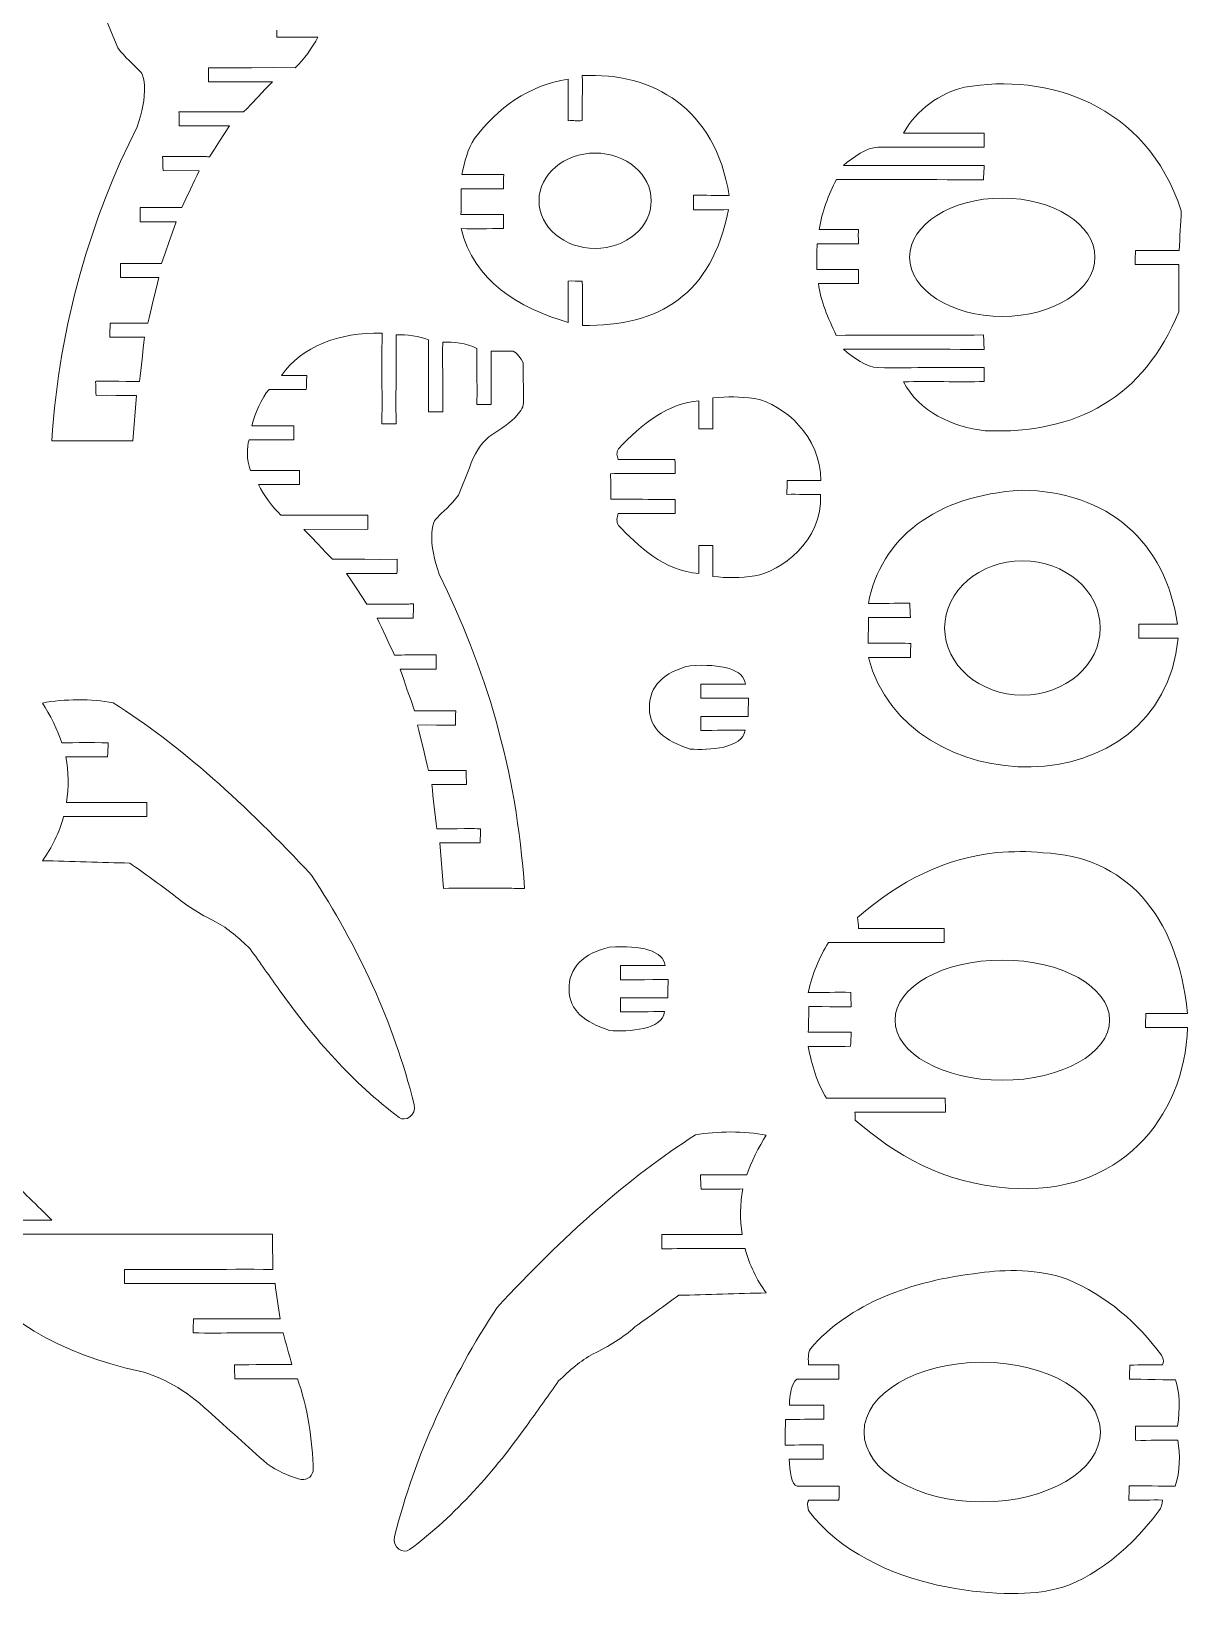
# Model space of a CAD drawing. Header units: millimetres. Extents: x -267 to 130, y -289 to 375.
# Drawn here: x -115.1 to 129.6, y -289.1 to 42.7 of the extents above; entities that cross this region are included whole.
import ezdxf

# ---------------------------------------------------------------- set-up
doc = ezdxf.new("R2010")
doc.units = ezdxf.units.MM
doc.header["$MEASUREMENT"] = 0
doc.layers.add('Camada 1', color=7, linetype='Continuous')

msp = doc.modelspace()

# ---------------------------------------------------------------- linework, layer by layer
at = {"layer": 'Camada 1', "color": 1, "lineweight": 5}
msp.add_lwpolyline([(-99.15, 45.05), (-96.78, 39.27), (-96.2, 38.51), (-95.6, 37.81), (-94.99, 37.16), (-94.38, 36.55), (-93.15, 35.36), (-91.92, 34.14), (-91.73, 33.82), (-91.57, 33.49), (-91.34, 32.79), (-91.21, 32.04), (-91.13, 31.25), (-91.13, 30.19), (-91.18, 29.13), (-91.3, 28.06), (-91.47, 26.98), (-91.7, 25.89), (-91.98, 24.79), (-92.32, 23.69), (-92.71, 22.57), (-94.48, 18.9), (-96.18, 15.17), (-97.81, 11.37), (-99.37, 7.52), (-100.84, 3.6), (-102.23, -0.38), (-103.53, -4.42), (-104.74, -8.54), (-105.86, -12.71), (-106.38, -14.83), (-106.88, -16.96), (-107.35, -19.11), (-107.8, -21.28), (-108.22, -23.46), (-108.61, -25.66), (-108.98, -27.88), (-109.32, -30.12), (-109.63, -32.38), (-109.91, -34.65), (-110.17, -36.95), (-110.39, -39.26), (-110.59, -41.59), (-110.76, -43.94), (-110.76, -43.94), (-110.66, -43.94), (-110.5, -43.94), (-110.3, -43.94), (-110.04, -43.94), (-109.74, -43.94), (-109.39, -43.94), (-109, -43.93), (-108.57, -43.93), (-108.1, -43.93), (-107.6, -43.92), (-106.51, -43.91), (-105.32, -43.91), (-104.05, -43.9), (-102.72, -43.89), (-101.35, -43.89), (-98.6, -43.89), (-97.26, -43.89), (-95.97, -43.9), (-94.75, -43.92), (-93.63, -43.94), (-92.85, -34.29), (-94.96, -34.3), (-97.11, -34.29), (-99.27, -34.28), (-101.38, -34.29), (-101.39, -34.24), (-101.39, -34.13), (-101.4, -33.98), (-101.4, -33.79), (-101.42, -33.32), (-101.43, -32.8), (-101.45, -32.27), (-101.46, -31.81), (-101.47, -31.62), (-101.47, -31.47), (-101.48, -31.37), (-101.48, -31.32), (-101.34, -31.31), (-101.16, -31.31), (-100.71, -31.31), (-100.16, -31.31), (-99.53, -31.31), (-98.84, -31.31), (-98.1, -31.31), (-96.55, -31.31), (-95.03, -31.32), (-94.34, -31.32), (-93.7, -31.32), (-93.15, -31.32), (-92.7, -31.32), (-92.52, -31.32), (-92.37, -31.32), (-92.26, -31.32), (-92.18, -31.32), (-92.05, -30.19), (-91.92, -29.03), (-91.66, -26.65), (-91.39, -24.27), (-91.26, -23.11), (-91.13, -21.99), (-98.49, -21.99), (-98.48, -21.55), (-98.46, -21.17), (-98.44, -20.5), (-98.42, -19.83), (-98.4, -19.45), (-98.39, -19.01), (-98.35, -19.01), (-98.27, -19.01), (-98.17, -19.01), (-98.03, -19.01), (-97.67, -19.01), (-97.22, -19.01), (-96.68, -19.01), (-96.09, -19.01), (-94.78, -19), (-93.43, -19), (-92.78, -19), (-92.16, -19), (-91.61, -19), (-91.13, -19), (-90.74, -19.01), (-90.45, -19.01), (-90.17, -17.85), (-89.88, -16.65), (-89.28, -14.19), (-88.68, -11.73), (-88.39, -10.53), (-88.11, -9.37), (-90.11, -9.36), (-92.15, -9.37), (-94.19, -9.38), (-96.19, -9.37), (-96.19, -9.2), (-96.19, -8.93), (-96.19, -8.58), (-96.18, -8.18), (-96.18, -7.28), (-96.22, -6.39), (-87.5, -6.39), (-86.74, -4.2), (-85.97, -1.96), (-85.19, 0.28), (-84.43, 2.46), (-92.05, 2.46), (-92.05, 2.91), (-92.05, 3.29), (-92.05, 3.95), (-92.05, 4.61), (-92.05, 4.99), (-92.05, 5.44), (-92.01, 5.44), (-91.93, 5.44), (-91.8, 5.44), (-91.64, 5.44), (-91.44, 5.44), (-91.21, 5.44), (-90.65, 5.44), (-90, 5.44), (-89.28, 5.44), (-87.71, 5.44), (-86.14, 5.44), (-85.41, 5.44), (-84.75, 5.44), (-84.18, 5.44), (-83.93, 5.44), (-83.72, 5.44), (-83.55, 5.44), (-83.41, 5.44), (-83.31, 5.44), (-83.26, 5.44), (-82.81, 6.36), (-82.35, 7.33), (-81.41, 9.34), (-80.47, 11.34), (-80.01, 12.31), (-79.56, 13.24), (-87.19, 13.27), (-87.22, 14.04), (-87.25, 14.76), (-87.28, 15.47), (-87.31, 16.24), (-87.24, 16.24), (-87.13, 16.24), (-86.98, 16.24), (-86.78, 16.24), (-86.55, 16.24), (-86.29, 16.24), (-85.67, 16.24), (-84.95, 16.24), (-84.16, 16.24), (-82.44, 16.23), (-80.72, 16.23), (-79.91, 16.23), (-79.17, 16.23), (-78.52, 16.23), (-78.24, 16.23), (-77.99, 16.23), (-77.78, 16.22), (-77.61, 16.22), (-77.47, 16.22), (-77.38, 16.22), (-76.32, 17.83), (-75.25, 19.47), (-74.18, 21.11), (-73.12, 22.72), (-83.77, 22.72), (-83.79, 23.15), (-83.8, 23.53), (-83.81, 24.21), (-83.82, 24.89), (-83.83, 25.27), (-83.84, 25.7), (-80.4, 25.69), (-77, 25.7), (-73.61, 25.71), (-70.16, 25.69), (-69.42, 26.45), (-68.65, 27.24), (-67.11, 28.87), (-65.56, 30.49), (-64.8, 31.28), (-64.05, 32.04), (-77.59, 32.05), (-77.59, 32.5), (-77.59, 32.89), (-77.59, 33.54), (-77.59, 34.2), (-77.59, 34.58), (-77.59, 35.03), (-72.97, 35.02), (-68.41, 35.04), (-63.84, 35.06), (-59.23, 35.05), (-58.54, 35.72), (-57.87, 36.45), (-57.21, 37.25), (-56.57, 38.09), (-55.97, 38.95), (-55.41, 39.83), (-54.9, 40.69), (-54.45, 41.52), (-63.13, 41.52), (-63.13, 41.96), (-63.13, 42.34), (-63.13, 43)], dxfattribs=at)
msp.add_lwpolyline([(-10.72, -138.62), (-10.82, -138.62), (-10.97, -138.62), (-11.18, -138.62), (-11.43, -138.62), (-11.74, -138.62), (-12.09, -138.61), (-12.48, -138.61), (-12.91, -138.61), (-13.37, -138.6), (-13.87, -138.6), (-14.96, -138.59), (-16.15, -138.58), (-17.43, -138.57), (-18.75, -138.57), (-20.12, -138.56), (-22.87, -138.56), (-24.21, -138.57), (-25.51, -138.58), (-26.72, -138.6), (-27.85, -138.62), (-28.63, -128.97), (-26.52, -128.98), (-24.36, -128.97), (-22.2, -128.96), (-20.09, -128.97), (-20.09, -128.91), (-20.08, -128.81), (-20.08, -128.65), (-20.07, -128.46), (-20.06, -128), (-20.04, -127.47), (-20.03, -126.95), (-20.01, -126.49), (-20.01, -126.3), (-20, -126.15), (-20, -126.04), (-19.99, -125.99), (-20.14, -125.99), (-20.32, -125.99), (-20.76, -125.99), (-21.31, -125.98), (-21.94, -125.98), (-22.64, -125.98), (-23.38, -125.98), (-24.93, -125.99), (-26.44, -125.99), (-27.14, -125.99), (-27.77, -125.99), (-28.32, -126), (-28.77, -126), (-28.95, -125.99), (-29.1, -125.99), (-29.21, -125.99), (-29.29, -125.99), (-29.42, -124.87), (-29.56, -123.71), (-29.82, -121.33), (-30.08, -118.95), (-30.21, -117.79), (-30.34, -116.66), (-22.98, -116.66), (-23, -116.22), (-23.01, -115.84), (-23.03, -115.17), (-23.06, -114.51), (-23.07, -114.13), (-23.09, -113.68), (-23.13, -113.69), (-23.2, -113.69), (-23.31, -113.69), (-23.45, -113.69), (-23.8, -113.69), (-24.26, -113.68), (-24.79, -113.68), (-25.39, -113.68), (-26.69, -113.68), (-28.05, -113.68), (-28.7, -113.67), (-29.31, -113.68), (-29.86, -113.68), (-30.35, -113.68), (-30.74, -113.68), (-31.02, -113.69), (-31.31, -112.53), (-31.6, -111.33), (-32.19, -108.87), (-32.79, -106.4), (-33.08, -105.2), (-33.37, -104.05), (-31.36, -104.03), (-29.33, -104.05), (-27.29, -104.06), (-25.28, -104.05), (-25.28, -103.87), (-25.28, -103.6), (-25.29, -103.26), (-25.29, -102.85), (-25.29, -101.95), (-25.25, -101.07), (-33.97, -101.06), (-34.73, -98.88), (-35.51, -96.64), (-36.28, -94.4), (-37.05, -92.21), (-29.42, -92.22), (-29.42, -91.77), (-29.42, -91.38), (-29.42, -90.72), (-29.42, -90.07), (-29.42, -89.68), (-29.42, -89.23), (-29.46, -89.23), (-29.55, -89.23), (-29.67, -89.23), (-29.83, -89.23), (-30.03, -89.23), (-30.27, -89.23), (-30.82, -89.23), (-31.47, -89.23), (-32.19, -89.23), (-33.76, -89.23), (-35.34, -89.23), (-36.07, -89.23), (-36.73, -89.24), (-37.3, -89.24), (-37.54, -89.24), (-37.75, -89.24), (-37.93, -89.24), (-38.06, -89.24), (-38.16, -89.24), (-38.21, -89.24), (-38.66, -88.31), (-39.12, -87.34), (-40.06, -85.34), (-41, -83.33), (-41.46, -82.36), (-41.91, -81.44), (-34.29, -81.41), (-34.26, -80.63), (-34.23, -79.92), (-34.2, -79.21), (-34.17, -78.43), (-34.23, -78.43), (-34.34, -78.43), (-34.5, -78.43), (-34.69, -78.43), (-34.92, -78.43), (-35.19, -78.44), (-35.81, -78.44), (-36.52, -78.44), (-37.32, -78.44), (-39.03, -78.44), (-40.76, -78.44), (-41.57, -78.45), (-42.3, -78.45), (-42.95, -78.45), (-43.23, -78.45), (-43.48, -78.45), (-43.69, -78.45), (-43.87, -78.45), (-44, -78.45), (-44.09, -78.45), (-45.15, -76.85), (-46.22, -75.2), (-47.3, -73.56), (-48.36, -71.96), (-37.7, -71.95), (-37.69, -71.52), (-37.68, -71.14), (-37.67, -70.46), (-37.66, -69.79), (-37.65, -69.41), (-37.63, -68.98), (-41.08, -68.99), (-44.47, -68.98), (-47.87, -68.97), (-51.31, -68.98), (-52.06, -68.22), (-52.82, -67.44), (-54.37, -65.81), (-55.91, -64.18), (-56.68, -63.4), (-57.42, -62.64), (-43.88, -62.62), (-43.88, -62.17), (-43.88, -61.79), (-43.88, -61.13), (-43.88, -60.48), (-43.88, -60.1), (-43.88, -59.64), (-48.5, -59.65), (-53.07, -59.63), (-57.63, -59.61), (-62.25, -59.62), (-62.93, -58.96), (-63.6, -58.22), (-64.27, -57.42), (-64.9, -56.58), (-65.51, -55.72), (-66.07, -54.85), (-66.58, -53.99), (-67.02, -53.16), (-58.34, -53.16), (-58.34, -52.72), (-58.34, -52.34), (-58.34, -51.67), (-58.34, -51), (-58.34, -50.62), (-58.34, -50.18), (-58.41, -50.18), (-58.52, -50.18), (-58.67, -50.18), (-58.86, -50.18), (-59.09, -50.18), (-59.35, -50.18), (-59.96, -50.18), (-60.67, -50.18), (-61.46, -50.18), (-62.31, -50.18), (-63.19, -50.18), (-64.96, -50.17), (-65.8, -50.17), (-66.59, -50.17), (-67.3, -50.17), (-67.9, -50.18), (-68.16, -50.18), (-68.39, -50.18), (-68.58, -50.18), (-68.73, -50.18), (-69, -49.28), (-69.19, -48.39), (-69.31, -47.51), (-69.36, -46.65), (-69.35, -45.83), (-69.28, -45.06), (-69.16, -44.35), (-68.99, -43.71), (-68.37, -43.7), (-67.7, -43.7), (-66.99, -43.69), (-66.24, -43.69), (-64.7, -43.69), (-63.2, -43.7), (-62.49, -43.7), (-61.83, -43.7), (-61.23, -43.71), (-60.69, -43.71), (-60.25, -43.71), (-59.9, -43.71), (-59.66, -43.72), (-59.59, -43.72), (-59.55, -43.72), (-59.54, -43.64), (-59.54, -43.52), (-59.54, -43.36), (-59.54, -43.17), (-59.55, -42.73), (-59.55, -42.24), (-59.55, -41.75), (-59.55, -41.3), (-59.55, -41.11), (-59.55, -40.95), (-59.55, -40.82), (-59.55, -40.74), (-68.39, -40.74), (-68.1, -39.68), (-67.75, -38.61), (-67.35, -37.56), (-66.9, -36.54), (-66.42, -35.56), (-65.91, -34.63), (-65.36, -33.78), (-64.78, -33.02), (-56.9, -33.03), (-56.88, -32.6), (-56.87, -32.22), (-56.84, -31.54), (-56.82, -30.86), (-56.81, -30.48), (-56.79, -30.05), (-57.42, -30.05), (-58.08, -30.05), (-59.46, -30.05), (-60.85, -30.05), (-61.51, -30.05), (-62.14, -30.05), (-61.29, -28.95), (-60.37, -27.92), (-59.37, -26.95), (-58.3, -26.07), (-57.16, -25.25), (-55.95, -24.5), (-54.68, -23.83), (-53.35, -23.23), (-51.96, -22.71), (-50.52, -22.25), (-49.02, -21.88), (-47.48, -21.57), (-45.88, -21.34), (-44.25, -21.19), (-42.57, -21.11), (-40.86, -21.1), (-40.9, -25.9), (-40.87, -30.7), (-40.84, -35.49), (-40.88, -40.29), (-40.43, -40.29), (-40.05, -40.29), (-39.39, -40.29), (-38.72, -40.29), (-38.34, -40.29), (-37.9, -40.29), (-37.91, -35.6), (-37.89, -30.87), (-37.88, -26.15), (-37.89, -21.46), (-37.01, -21.45), (-36.12, -21.48), (-35.23, -21.56), (-34.34, -21.67), (-33.46, -21.83), (-32.61, -22.03), (-31.78, -22.27), (-31, -22.55), (-31, -37.79), (-28.02, -37.79), (-28, -35.99), (-28, -34.15), (-28.02, -30.43), (-28.05, -26.71), (-28.05, -24.87), (-28.02, -23.06), (-27.14, -23.04), (-26.23, -23.05), (-25.32, -23.11), (-24.39, -23.23), (-23.47, -23.4), (-22.56, -23.65), (-21.65, -23.98), (-20.77, -24.39), (-20.79, -27.34), (-20.77, -30.3), (-20.74, -33.26), (-20.77, -36.22), (-20.34, -36.22), (-19.96, -36.22), (-19.28, -36.22), (-18.6, -36.22), (-18.22, -36.22), (-17.79, -36.22), (-17.79, -24.96), (-17.25, -24.94), (-16.67, -24.94), (-15.46, -24.93), (-14.25, -24.93), (-13.67, -24.92), (-13.12, -24.91), (-12.79, -25.14), (-12.48, -25.39), (-12.19, -25.67), (-11.92, -25.97), (-11.43, -26.65), (-11.02, -27.41), (-10.89, -35.95), (-10.96, -36.32), (-11.08, -36.7), (-11.25, -37.08), (-11.48, -37.47), (-11.74, -37.85), (-12.03, -38.23), (-12.7, -38.96), (-13.43, -39.65), (-14.17, -40.27), (-14.87, -40.8), (-15.19, -41.02), (-15.49, -41.21), (-18.25, -43.05), (-18.89, -43.67), (-19.5, -44.33), (-20.07, -45.04), (-20.61, -45.82), (-21.11, -46.66), (-21.57, -47.57), (-21.97, -48.55), (-22.33, -49.62), (-24.69, -55.41), (-25.28, -56.17), (-25.88, -56.86), (-26.48, -57.51), (-27.1, -58.13), (-28.33, -59.31), (-29.56, -60.53), (-29.75, -60.85), (-29.9, -61.19), (-30.13, -61.89), (-30.27, -62.64), (-30.34, -63.43), (-30.35, -64.48), (-30.29, -65.54), (-30.17, -66.62), (-30, -67.7), (-29.77, -68.79), (-29.49, -69.88), (-29.15, -70.99), (-28.77, -72.1), (-26.99, -75.78), (-25.29, -79.51), (-23.66, -83.3), (-22.11, -87.16), (-20.63, -91.07), (-19.24, -95.05), (-17.94, -99.1), (-16.73, -103.21), (-15.62, -107.39), (-15.09, -109.5), (-14.6, -111.64), (-14.12, -113.78), (-13.68, -115.95), (-13.26, -118.14), (-12.86, -120.34), (-12.5, -122.56), (-12.16, -124.8), (-11.84, -127.05), (-11.56, -129.33), (-11.31, -131.62), (-11.08, -133.94), (-10.88, -136.27), (-10.72, -138.62)], close=True, dxfattribs=at)
for centre, major_axis, ratio in [((4.24, 6.89), (11.88, 0), 0.849559), ((90.41, -5.06), (19.61, 0), 0.638057), ((94.67, -83.51), (16.46, 0), 0.862271), ((90.41, -166.5), (22.7, 0), 0.560309), ((86.16, -253.67), (25.01, 0), 0.590553)]:
    msp.add_ellipse(centre, major_axis=major_axis, ratio=ratio, dxfattribs=at)
for points, knots in [([(-21.32, 20.04), (-22.69, 17.93), (-23.4, 15.19), (-23.96, 12.44), (-23.96, 12.44), (-21.01, 12.42), (-18.06, 12.5), (-15.11, 12.48), (-15.11, 12.48), (-15.14, 11.42), (-15.15, 10.46), (-15.17, 9.41), (-15.17, 9.41), (-18.14, 9.41), (-21.12, 9.41), (-24.09, 9.41), (-24.09, 9.41), (-24.11, 7.78), (-24.13, 5.64), (-24.15, 4.01), (-24.15, 4.01), (-21.16, 3.99), (-18.17, 4.02), (-15.18, 4), (-15.18, 4), (-15.18, 2.76), (-15.18, 2.24), (-15.18, 1), (-15.18, 1), (-15.71, 1.02), (-21.14, 0.93), (-24.13, 1.01), (-24.13, 1.01), (-21.42, -10.03), (-11.96, -15.84), (-1.44, -18.87), (-1.44, -18.87), (-1.48, -15.96), (-1.41, -13), (-1.44, -10.09), (-1.44, -10.09), (-0.35, -10.06), (0.44, -10.12), (1.53, -10.09), (1.53, -10.09), (1.54, -13.31), (1.54, -16.27), (1.55, -19.5), (1.55, -19.5), (17.99, -19.71), (28.8, -13.02), (32.49, 5.01), (32.49, 5.01), (29.78, 4.97), (27.75, 5.02), (25.04, 4.98), (25.04, 4.98), (25.04, 6.07), (25.04, 6.97), (25.04, 8.06), (25.04, 8.06), (27.77, 8.06), (29.87, 8.02), (32.6, 8.02), (32.6, 8.02), (29.65, 26.56), (16.54, 34.08), (1.52, 33.38), (1.52, 33.38), (1.58, 30.2), (1.47, 27.03), (1.53, 23.85), (1.53, 23.85), (0.39, 23.78), (-0.3, 23.9), (-1.45, 23.83), (-1.45, 23.83), (-1.41, 26.8), (-1.48, 29.64), (-1.45, 32.61), (-1.45, 32.61), (-9.75, 31.45), (-16.4, 26.45), (-21.32, 20.04)], [0, 0, 0, 0, 0.047619, 0.047619, 0.047619, 0.047619, 0.095238, 0.095238, 0.095238, 0.095238, 0.142857, 0.142857, 0.142857, 0.142857, 0.190476, 0.190476, 0.190476, 0.190476, 0.238095, 0.238095, 0.238095, 0.238095, 0.285714, 0.285714, 0.285714, 0.285714, 0.333333, 0.333333, 0.333333, 0.333333, 0.380952, 0.380952, 0.380952, 0.380952, 0.428571, 0.428571, 0.428571, 0.428571, 0.47619, 0.47619, 0.47619, 0.47619, 0.52381, 0.52381, 0.52381, 0.52381, 0.571429, 0.571429, 0.571429, 0.571429, 0.619048, 0.619048, 0.619048, 0.619048, 0.666667, 0.666667, 0.666667, 0.666667, 0.714286, 0.714286, 0.714286, 0.714286, 0.761905, 0.761905, 0.761905, 0.761905, 0.809524, 0.809524, 0.809524, 0.809524, 0.857143, 0.857143, 0.857143, 0.857143, 0.904762, 0.904762, 0.904762, 0.904762, 0.952381, 0.952381, 0.952381, 0.952381, 1, 1, 1, 1]), ([(86.78, -41.78), (79.96, -40.96), (72.66, -37.77), (69.53, -31.4), (69.53, -31.4), (74.91, -31.34), (81.22, -31.43), (86.59, -31.38), (86.59, -31.38), (86.59, -30.27), (86.57, -29.51), (86.57, -28.4), (86.57, -28.4), (79.09, -28.34), (71.58, -28.48), (64.1, -28.42), (64.1, -28.42), (61.72, -28.41), (58.79, -26.26), (56.78, -24.54), (56.78, -24.54), (57.83, -24.53), (85.44, -24.55), (86.57, -24.55), (86.57, -24.55), (86.51, -23.26), (86.49, -22.8), (86.43, -21.51), (86.43, -21.51), (76.07, -21.59), (65.64, -21.51), (55.28, -21.59), (55.28, -21.59), (53.55, -18.01), (51.95, -14.2), (51.48, -10.63), (51.48, -10.63), (54.26, -10.63), (57.18, -10.6), (59.96, -10.6), (59.96, -10.6), (59.96, -9.49), (59.96, -8.78), (59.96, -7.67), (59.96, -7.67), (57.05, -7.67), (54.05, -7.62), (51.14, -7.62), (51.14, -7.62), (51.12, -6.11), (51.21, -3.71), (51.2, -2.19), (51.2, -2.19), (51.34, -2.19), (57.05, -2.27), (59.97, -2.2), (59.97, -2.2), (59.98, -1.9), (59.9, -0.48), (59.96, 0.81), (59.96, 0.81), (57.13, 0.8), (54.45, 0.81), (51.63, 0.8), (51.63, 0.8), (52.29, 4.6), (53.64, 8.18), (55.3, 11.4), (55.3, 11.4), (65.63, 11.4), (85.13, 11.33), (86.43, 11.33), (86.43, 11.33), (86.43, 12.44), (86.57, 13.25), (86.57, 14.36), (86.57, 14.36), (76.89, 14.32), (66.45, 14.39), (56.78, 14.35), (56.78, 14.35), (58.85, 16.18), (61.77, 18.15), (64.1, 18.23), (64.1, 18.23), (71.64, 18.23), (79.04, 18.22), (86.57, 18.22), (86.57, 18.22), (86.51, 19.39), (86.65, 20.02), (86.59, 21.19), (86.59, 21.19), (81.16, 21.19), (74.96, 21.21), (69.53, 21.21), (69.53, 21.21), (72.23, 26.25), (77.24, 29.68), (82.42, 30.91), (82.42, 30.91), (99.75, 34.01), (120.84, 27.51), (128.29, 4.78), (128.29, 4.78), (128.14, 1.93), (127.99, -0.79), (127.83, -3.64), (127.83, -3.64), (127.2, -3.63), (121.66, -3.66), (118.57, -3.6), (118.57, -3.6), (118.58, -3.79), (118.52, -6.35), (118.52, -6.61), (118.52, -6.61), (121.54, -6.64), (124.72, -6.58), (127.75, -6.62), (127.75, -6.62), (127.77, -9.8), (127.77, -13.4), (127.79, -16.59), (127.79, -16.59), (120.31, -34.7), (106.27, -42.51), (86.78, -41.78)], [0, 0, 0, 0, 0.03125, 0.03125, 0.03125, 0.03125, 0.0625, 0.0625, 0.0625, 0.0625, 0.09375, 0.09375, 0.09375, 0.09375, 0.125, 0.125, 0.125, 0.125, 0.15625, 0.15625, 0.15625, 0.15625, 0.1875, 0.1875, 0.1875, 0.1875, 0.21875, 0.21875, 0.21875, 0.21875, 0.25, 0.25, 0.25, 0.25, 0.28125, 0.28125, 0.28125, 0.28125, 0.3125, 0.3125, 0.3125, 0.3125, 0.34375, 0.34375, 0.34375, 0.34375, 0.375, 0.375, 0.375, 0.375, 0.40625, 0.40625, 0.40625, 0.40625, 0.4375, 0.4375, 0.4375, 0.4375, 0.46875, 0.46875, 0.46875, 0.46875, 0.5, 0.5, 0.5, 0.5, 0.53125, 0.53125, 0.53125, 0.53125, 0.5625, 0.5625, 0.5625, 0.5625, 0.59375, 0.59375, 0.59375, 0.59375, 0.625, 0.625, 0.625, 0.625, 0.65625, 0.65625, 0.65625, 0.65625, 0.6875, 0.6875, 0.6875, 0.6875, 0.71875, 0.71875, 0.71875, 0.71875, 0.75, 0.75, 0.75, 0.75, 0.78125, 0.78125, 0.78125, 0.78125, 0.8125, 0.8125, 0.8125, 0.8125, 0.84375, 0.84375, 0.84375, 0.84375, 0.875, 0.875, 0.875, 0.875, 0.90625, 0.90625, 0.90625, 0.90625, 0.9375, 0.9375, 0.9375, 0.9375, 0.96875, 0.96875, 0.96875, 0.96875, 1, 1, 1, 1]), ([(38.01, -72.48), (35.06, -72.99), (32.08, -72.92), (29.18, -72.62), (29.18, -72.62), (29.18, -72.15), (29.18, -66.31), (29.18, -66.06), (29.18, -66.06), (28.13, -66.06), (27.25, -66.06), (26.2, -66.06), (26.2, -66.06), (26.2, -67.93), (26.2, -70.12), (26.2, -71.99), (26.2, -71.99), (18.93, -71.53), (13.12, -65.96), (9.17, -61.82), (9.17, -61.82), (8.72, -61.06), (8.81, -60.03), (9.14, -59.32), (9.14, -59.32), (13.15, -59.33), (17.16, -59.27), (21.17, -59.29), (21.17, -59.29), (21.17, -57.95), (21.17, -57.63), (21.17, -56.29), (21.17, -56.29), (20.56, -56.31), (7.9, -56.27), (7.59, -56.28), (7.59, -56.28), (7.56, -54.52), (7.54, -52.62), (7.51, -50.86), (7.51, -50.86), (12.07, -50.84), (16.64, -50.87), (21.19, -50.85), (21.19, -50.85), (21.18, -49.8), (21.15, -48.92), (21.14, -47.86), (21.14, -47.86), (17.05, -47.92), (13.23, -47.81), (9.14, -47.86), (9.14, -47.86), (8.84, -47.17), (8.69, -46.32), (9.17, -45.61), (9.17, -45.61), (13.93, -40.41), (19.96, -35.81), (26.2, -35.44), (26.2, -35.44), (26.2, -37.3), (26.2, -39.52), (26.2, -41.37), (26.2, -41.37), (27.3, -41.4), (28.07, -41.34), (29.17, -41.37), (29.17, -41.37), (29.2, -39.24), (29.15, -36.96), (29.18, -34.83), (29.18, -34.83), (32.57, -34.5), (34.61, -34.54), (38.01, -34.95), (38.01, -34.95), (44.35, -36.23), (51.99, -43.05), (52.02, -52.29), (52.02, -52.29), (49.68, -52.29), (47.22, -52.33), (44.88, -52.33), (44.88, -52.33), (44.85, -53.65), (44.85, -53.93), (44.82, -55.25), (44.82, -55.25), (47.19, -55.17), (49.56, -55.33), (51.93, -55.25), (51.93, -55.25), (52.4, -65.35), (43.41, -71.54), (38.01, -72.48)], [0, 0, 0, 0, 0.041667, 0.041667, 0.041667, 0.041667, 0.083333, 0.083333, 0.083333, 0.083333, 0.125, 0.125, 0.125, 0.125, 0.166667, 0.166667, 0.166667, 0.166667, 0.208333, 0.208333, 0.208333, 0.208333, 0.25, 0.25, 0.25, 0.25, 0.291667, 0.291667, 0.291667, 0.291667, 0.333333, 0.333333, 0.333333, 0.333333, 0.375, 0.375, 0.375, 0.375, 0.416667, 0.416667, 0.416667, 0.416667, 0.458333, 0.458333, 0.458333, 0.458333, 0.5, 0.5, 0.5, 0.5, 0.541667, 0.541667, 0.541667, 0.541667, 0.583333, 0.583333, 0.583333, 0.583333, 0.625, 0.625, 0.625, 0.625, 0.666667, 0.666667, 0.666667, 0.666667, 0.708333, 0.708333, 0.708333, 0.708333, 0.75, 0.75, 0.75, 0.75, 0.791667, 0.791667, 0.791667, 0.791667, 0.833333, 0.833333, 0.833333, 0.833333, 0.875, 0.875, 0.875, 0.875, 0.916667, 0.916667, 0.916667, 0.916667, 0.958333, 0.958333, 0.958333, 0.958333, 1, 1, 1, 1]), ([(94.4, -54.37), (76.28, -55.44), (64.67, -64.53), (62.06, -78.31), (62.06, -78.31), (64.92, -78.31), (67.97, -78.29), (70.84, -78.29), (70.84, -78.29), (70.88, -79.34), (70.93, -80.22), (70.98, -81.28), (70.98, -81.28), (68.02, -81.28), (65.03, -81.28), (62.07, -81.28), (62.07, -81.28), (62.07, -83.1), (62.05, -84.92), (62.05, -86.74), (62.05, -86.74), (64.96, -86.69), (70.59, -86.77), (71.03, -86.77), (71.03, -86.77), (71.04, -86.84), (70.94, -89.27), (70.95, -89.76), (70.95, -89.76), (67.99, -89.76), (65.03, -89.76), (62.07, -89.76), (62.07, -89.76), (70.07, -120.61), (124.14, -121.97), (127.62, -85.68), (127.62, -85.68), (125.06, -85.71), (121.88, -85.66), (119.33, -85.69), (119.33, -85.69), (119.33, -84.48), (119.34, -83.91), (119.34, -82.7), (119.34, -82.7), (121.98, -82.65), (124.83, -82.75), (127.47, -82.7), (127.47, -82.7), (125.05, -65.39), (112.81, -54.49), (94.4, -54.37)], [0, 0, 0, 0, 0.076923, 0.076923, 0.076923, 0.076923, 0.153846, 0.153846, 0.153846, 0.153846, 0.230769, 0.230769, 0.230769, 0.230769, 0.307692, 0.307692, 0.307692, 0.307692, 0.384615, 0.384615, 0.384615, 0.384615, 0.461538, 0.461538, 0.461538, 0.461538, 0.538462, 0.538462, 0.538462, 0.538462, 0.615385, 0.615385, 0.615385, 0.615385, 0.692308, 0.692308, 0.692308, 0.692308, 0.769231, 0.769231, 0.769231, 0.769231, 0.846154, 0.846154, 0.846154, 0.846154, 0.923077, 0.923077, 0.923077, 0.923077, 1, 1, 1, 1]), ([(15.73, -100.5), (15.58, -95.87), (18.81, -92.78), (24.32, -91.51), (24.32, -91.51), (31.01, -91), (35.78, -92.34), (36.05, -95.4), (36.05, -95.4), (32.93, -95.4), (29.73, -95.37), (26.6, -95.37), (26.6, -95.37), (26.6, -96.68), (26.6, -97.09), (26.6, -98.4), (26.6, -98.4), (26.93, -98.4), (36.41, -98.37), (36.7, -98.37), (36.7, -98.37), (36.66, -99.64), (36.66, -100.94), (36.62, -102.21), (36.62, -102.21), (33.39, -102.21), (29.83, -102.23), (26.6, -102.23), (26.6, -102.23), (26.6, -102.23), (26.62, -104.91), (26.61, -105.18), (26.61, -105.18), (29.66, -105.18), (32.91, -105.15), (35.96, -105.15), (35.96, -105.15), (35.52, -109.02), (28.29, -109.43), (24.32, -109.13), (24.32, -109.13), (19.02, -107.39), (15.75, -104.89), (15.73, -100.5)], [0, 0, 0, 0, 0.090909, 0.090909, 0.090909, 0.090909, 0.181818, 0.181818, 0.181818, 0.181818, 0.272727, 0.272727, 0.272727, 0.272727, 0.363636, 0.363636, 0.363636, 0.363636, 0.454545, 0.454545, 0.454545, 0.454545, 0.545455, 0.545455, 0.545455, 0.545455, 0.636364, 0.636364, 0.636364, 0.636364, 0.727273, 0.727273, 0.727273, 0.727273, 0.818182, 0.818182, 0.818182, 0.818182, 0.909091, 0.909091, 0.909091, 0.909091, 1, 1, 1, 1]), ([(-97.77, -99.34), (-83.63, -108.28), (-69.65, -120.9), (-55.77, -135.82), (-55.77, -135.82), (-45.99, -150.83), (-38.42, -166.85), (-34.08, -184.33), (-34.08, -184.33), (-33.42, -186.68), (-36.03, -188.1), (-37.24, -187.09), (-37.24, -187.09), (-47, -179.77), (-55.18, -170.55), (-62.48, -160.27), (-62.48, -160.27), (-64.58, -157.31), (-66.68, -154.36), (-68.79, -151.4), (-68.79, -151.4), (-71.09, -149.19), (-73.43, -147.08), (-76.08, -145.68), (-76.08, -145.68), (-79.49, -144.05), (-82.44, -142.19), (-84.96, -139.96), (-84.96, -139.96), (-88.04, -137.73), (-91.13, -135.49), (-94.22, -133.26), (-94.22, -133.26), (-100.14, -133.13), (-106.8, -132.89), (-112.71, -132.76), (-112.71, -132.76), (-110.75, -129.99), (-109.14, -126.83), (-108.27, -123.39), (-108.27, -123.39), (-102.61, -123.39), (-96.33, -123.4), (-90.67, -123.4), (-90.67, -123.4), (-90.67, -122.22), (-90.67, -121.6), (-90.67, -120.42), (-90.67, -120.42), (-91.26, -120.43), (-107.22, -120.42), (-107.61, -120.42), (-107.61, -120.42), (-107.16, -117.26), (-107.2, -113.92), (-107.75, -110.78), (-107.75, -110.78), (-106.93, -110.8), (-99.19, -110.77), (-98.94, -110.78), (-98.94, -110.78), (-98.87, -109.4), (-98.86, -109.19), (-98.79, -107.81), (-98.79, -107.81), (-102.21, -107.74), (-108.47, -107.8), (-108.64, -107.8), (-108.64, -107.8), (-109.4, -105.28), (-111.22, -101.69), (-112.75, -99.4), (-112.75, -99.4), (-108.1, -98.5), (-102.33, -98.48), (-97.77, -99.34)], [0, 0, 0, 0, 0.052632, 0.052632, 0.052632, 0.052632, 0.105263, 0.105263, 0.105263, 0.105263, 0.157895, 0.157895, 0.157895, 0.157895, 0.210526, 0.210526, 0.210526, 0.210526, 0.263158, 0.263158, 0.263158, 0.263158, 0.315789, 0.315789, 0.315789, 0.315789, 0.368421, 0.368421, 0.368421, 0.368421, 0.421053, 0.421053, 0.421053, 0.421053, 0.473684, 0.473684, 0.473684, 0.473684, 0.526316, 0.526316, 0.526316, 0.526316, 0.578947, 0.578947, 0.578947, 0.578947, 0.631579, 0.631579, 0.631579, 0.631579, 0.684211, 0.684211, 0.684211, 0.684211, 0.736842, 0.736842, 0.736842, 0.736842, 0.789474, 0.789474, 0.789474, 0.789474, 0.842105, 0.842105, 0.842105, 0.842105, 0.894737, 0.894737, 0.894737, 0.894737, 0.947368, 0.947368, 0.947368, 0.947368, 1, 1, 1, 1]), ([(89.24, -131.05), (78.33, -132.16), (68.61, -137.05), (59.77, -144.79), (59.77, -144.79), (59.86, -145.37), (59.92, -146.5), (60.01, -147.08), (60.01, -147.08), (66.03, -147.08), (72.08, -147.09), (78.1, -147.09), (78.1, -147.09), (78.1, -148.19), (78.13, -149), (78.13, -150.09), (78.13, -150.09), (70, -150.01), (61.79, -150.13), (53.66, -150.05), (53.66, -150.05), (51.7, -153.19), (50.14, -156.76), (49.35, -160.62), (49.35, -160.62), (52.31, -160.73), (55.41, -160.53), (58.36, -160.64), (58.36, -160.64), (58.39, -161.91), (58.39, -162.38), (58.42, -163.66), (58.42, -163.66), (58.19, -163.66), (49.58, -163.64), (49.5, -163.64), (49.5, -163.64), (49.45, -165.46), (49.41, -167.25), (49.36, -169.07), (49.36, -169.07), (52.38, -169.04), (55.4, -169.09), (58.42, -169.07), (58.42, -169.07), (58.38, -170.09), (58.35, -171.02), (58.31, -172.04), (58.31, -172.04), (55.31, -172.07), (52.31, -172.03), (49.31, -172.06), (49.31, -172.06), (50.08, -175.92), (51.21, -179.9), (53.23, -183.03), (53.23, -183.03), (61.58, -182.97), (69.97, -183.04), (78.31, -182.99), (78.31, -182.99), (78.35, -184.22), (78.37, -184.76), (78.41, -185.99), (78.41, -185.99), (72.01, -185.94), (65.63, -186.02), (59.23, -185.98), (59.23, -185.98), (59.25, -186.45), (59.27, -187.17), (59.3, -187.64), (59.3, -187.64), (67.83, -195.01), (77.59, -200.99), (91.74, -202.05), (91.74, -202.05), (115.12, -203.81), (128.93, -187.39), (129.64, -168.05), (129.64, -168.05), (129.32, -168.06), (123.47, -168.01), (120.69, -168.06), (120.69, -168.06), (120.67, -167.69), (120.8, -165.36), (120.78, -165.08), (120.78, -165.08), (123.65, -165.11), (126.75, -165.04), (129.61, -165.08), (129.61, -165.08), (127.5, -143.92), (116.29, -131.84), (99, -131.07), (99, -131.07), (95.86, -130.72), (92.61, -130.81), (89.24, -131.05)], [0, 0, 0, 0, 0.04, 0.04, 0.04, 0.04, 0.08, 0.08, 0.08, 0.08, 0.12, 0.12, 0.12, 0.12, 0.16, 0.16, 0.16, 0.16, 0.2, 0.2, 0.2, 0.2, 0.24, 0.24, 0.24, 0.24, 0.28, 0.28, 0.28, 0.28, 0.32, 0.32, 0.32, 0.32, 0.36, 0.36, 0.36, 0.36, 0.4, 0.4, 0.4, 0.4, 0.44, 0.44, 0.44, 0.44, 0.48, 0.48, 0.48, 0.48, 0.52, 0.52, 0.52, 0.52, 0.56, 0.56, 0.56, 0.56, 0.6, 0.6, 0.6, 0.6, 0.64, 0.64, 0.64, 0.64, 0.68, 0.68, 0.68, 0.68, 0.72, 0.72, 0.72, 0.72, 0.76, 0.76, 0.76, 0.76, 0.8, 0.8, 0.8, 0.8, 0.84, 0.84, 0.84, 0.84, 0.88, 0.88, 0.88, 0.88, 0.92, 0.92, 0.92, 0.92, 0.96, 0.96, 0.96, 0.96, 1, 1, 1, 1]), ([(-1.28, -160.06), (-1.43, -155.43), (1.8, -152.33), (7.3, -151.06), (7.3, -151.06), (14, -150.55), (18.77, -151.89), (19.04, -154.95), (19.04, -154.95), (15.92, -154.95), (12.71, -154.93), (9.59, -154.93), (9.59, -154.93), (9.59, -156.23), (9.59, -156.65), (9.59, -157.95), (9.59, -157.95), (9.92, -157.95), (19.4, -157.92), (19.68, -157.92), (19.68, -157.92), (19.65, -159.19), (19.64, -160.5), (19.61, -161.77), (19.61, -161.77), (16.38, -161.77), (12.81, -161.79), (9.58, -161.79), (9.58, -161.79), (9.58, -161.79), (9.6, -164.47), (9.6, -164.74), (9.6, -164.74), (12.65, -164.74), (15.89, -164.7), (18.94, -164.7), (18.94, -164.7), (18.5, -168.58), (11.28, -168.98), (7.3, -168.68), (7.3, -168.68), (2.01, -166.94), (-1.26, -164.44), (-1.28, -160.06)], [0, 0, 0, 0, 0.090909, 0.090909, 0.090909, 0.090909, 0.181818, 0.181818, 0.181818, 0.181818, 0.272727, 0.272727, 0.272727, 0.272727, 0.363636, 0.363636, 0.363636, 0.363636, 0.454545, 0.454545, 0.454545, 0.454545, 0.545455, 0.545455, 0.545455, 0.545455, 0.636364, 0.636364, 0.636364, 0.636364, 0.727273, 0.727273, 0.727273, 0.727273, 0.818182, 0.818182, 0.818182, 0.818182, 0.909091, 0.909091, 0.909091, 0.909091, 1, 1, 1, 1]), ([(-141.96, -162.81), (-136.32, -162.76), (-130.68, -162.86), (-125.04, -162.81), (-125.04, -162.81), (-125.04, -166.07), (-125.04, -169.33), (-125.04, -172.59), (-125.04, -172.59), (-128.56, -172.56), (-132.07, -172.62), (-135.59, -172.59), (-135.59, -172.59), (-135.55, -173.68), (-135.58, -174.38), (-135.55, -175.46), (-135.55, -175.46), (-135.28, -175.47), (-128.53, -175.51), (-125.07, -175.57), (-125.07, -175.57), (-124.91, -178.73), (-124.81, -182.27), (-124.64, -185.43), (-124.64, -185.43), (-127.73, -185.43), (-130.82, -185.43), (-133.91, -185.43), (-133.91, -185.43), (-133.95, -186.52), (-133.97, -187.32), (-134, -188.41), (-134, -188.41), (-130.65, -188.41), (-127.39, -188.4), (-124.04, -188.4), (-124.04, -188.4), (-123.25, -191.03), (-122.38, -193.96), (-121.59, -196.6), (-121.59, -196.6), (-124.35, -196.6), (-127.11, -196.6), (-129.87, -196.6), (-129.87, -196.6), (-129.87, -197.85), (-129.87, -198.32), (-129.87, -199.57), (-129.87, -199.57), (-126.42, -199.54), (-123.66, -199.6), (-120.2, -199.56), (-120.2, -199.56), (-117.27, -202.42), (-113.65, -205.96), (-110.72, -208.81), (-110.72, -208.81), (-114.06, -208.78), (-117.39, -208.84), (-120.73, -208.81), (-120.73, -208.81), (-120.7, -209.89), (-120.68, -210.71), (-120.64, -211.79), (-120.64, -211.79), (-101.79, -211.79), (-82.93, -211.79), (-64.07, -211.79), (-64.07, -211.79), (-64.04, -214.22), (-64, -216.82), (-63.96, -219.24), (-63.96, -219.24), (-74.44, -219.2), (-84.91, -219.3), (-95.39, -219.26), (-95.39, -219.26), (-95.39, -220.39), (-95.39, -221.1), (-95.39, -222.24), (-95.39, -222.24), (-84.74, -222.28), (-74.16, -222.18), (-63.51, -222.22), (-63.51, -222.22), (-63.18, -224.58), (-62.79, -227.36), (-62.45, -229.72), (-62.45, -229.72), (-68.55, -229.72), (-74.65, -229.72), (-80.75, -229.72), (-80.75, -229.72), (-80.79, -230.79), (-80.82, -231.63), (-80.85, -232.7), (-80.85, -232.7), (-74.47, -232.73), (-68.18, -232.67), (-61.79, -232.7), (-61.79, -232.7), (-61.2, -234.82), (-60.52, -237.26), (-59.93, -239.39), (-59.93, -239.39), (-63.98, -239.39), (-68.04, -239.41), (-72.09, -239.41), (-72.09, -239.41), (-72.07, -240.49), (-72.04, -241.31), (-72.02, -242.39), (-72.02, -242.39), (-67.59, -242.39), (-63.2, -242.38), (-58.77, -242.38), (-58.77, -242.38), (-56.6, -248.42), (-55.58, -255.14), (-55.42, -261.91), (-55.42, -261.91), (-55.87, -263.39), (-56.89, -264.01), (-58.57, -263.57), (-58.57, -263.57), (-60.84, -262.93), (-63.03, -261.83), (-65.15, -260.42), (-65.15, -260.42), (-69.32, -256.69), (-73.49, -252.95), (-77.66, -249.21), (-77.66, -249.21), (-82.6, -244.64), (-87.44, -241.98), (-92.2, -240.78), (-92.2, -240.78), (-125.47, -233.42), (-145.5, -211.19), (-141.96, -162.81)], [0, 0, 0, 0, 0.028571, 0.028571, 0.028571, 0.028571, 0.057143, 0.057143, 0.057143, 0.057143, 0.085714, 0.085714, 0.085714, 0.085714, 0.114286, 0.114286, 0.114286, 0.114286, 0.142857, 0.142857, 0.142857, 0.142857, 0.171429, 0.171429, 0.171429, 0.171429, 0.2, 0.2, 0.2, 0.2, 0.228571, 0.228571, 0.228571, 0.228571, 0.257143, 0.257143, 0.257143, 0.257143, 0.285714, 0.285714, 0.285714, 0.285714, 0.314286, 0.314286, 0.314286, 0.314286, 0.342857, 0.342857, 0.342857, 0.342857, 0.371429, 0.371429, 0.371429, 0.371429, 0.4, 0.4, 0.4, 0.4, 0.428571, 0.428571, 0.428571, 0.428571, 0.457143, 0.457143, 0.457143, 0.457143, 0.485714, 0.485714, 0.485714, 0.485714, 0.514286, 0.514286, 0.514286, 0.514286, 0.542857, 0.542857, 0.542857, 0.542857, 0.571429, 0.571429, 0.571429, 0.571429, 0.6, 0.6, 0.6, 0.6, 0.628571, 0.628571, 0.628571, 0.628571, 0.657143, 0.657143, 0.657143, 0.657143, 0.685714, 0.685714, 0.685714, 0.685714, 0.714286, 0.714286, 0.714286, 0.714286, 0.742857, 0.742857, 0.742857, 0.742857, 0.771429, 0.771429, 0.771429, 0.771429, 0.8, 0.8, 0.8, 0.8, 0.828571, 0.828571, 0.828571, 0.828571, 0.857143, 0.857143, 0.857143, 0.857143, 0.885714, 0.885714, 0.885714, 0.885714, 0.914286, 0.914286, 0.914286, 0.914286, 0.942857, 0.942857, 0.942857, 0.942857, 0.971429, 0.971429, 0.971429, 0.971429, 1, 1, 1, 1]), ([(25.49, -190.8), (11.34, -199.74), (-2.63, -212.36), (-16.51, -227.28), (-16.51, -227.28), (-26.29, -242.29), (-33.86, -258.3), (-38.2, -275.79), (-38.2, -275.79), (-38.86, -278.13), (-36.25, -279.56), (-35.04, -278.55), (-35.04, -278.55), (-25.28, -271.23), (-17.1, -262.01), (-9.8, -251.73), (-9.8, -251.73), (-7.7, -248.77), (-5.6, -245.82), (-3.49, -242.86), (-3.49, -242.86), (-1.19, -240.65), (1.15, -238.54), (3.8, -237.14), (3.8, -237.14), (7.2, -235.51), (10.16, -233.65), (12.67, -231.42), (12.67, -231.42), (15.76, -229.19), (18.85, -226.95), (21.94, -224.72), (21.94, -224.72), (27.86, -224.59), (34.52, -224.35), (40.43, -224.22), (40.43, -224.22), (38.47, -221.45), (36.86, -218.29), (35.98, -214.85), (35.98, -214.85), (30.33, -214.85), (24.04, -214.86), (18.39, -214.86), (18.39, -214.86), (18.39, -213.67), (18.39, -213.06), (18.39, -211.88), (18.39, -211.88), (18.98, -211.88), (34.94, -211.87), (35.33, -211.88), (35.33, -211.88), (34.88, -208.72), (34.92, -205.38), (35.47, -202.23), (35.47, -202.23), (34.65, -202.26), (26.9, -202.23), (26.65, -202.24), (26.65, -202.24), (26.59, -200.86), (26.58, -200.65), (26.51, -199.27), (26.51, -199.27), (29.93, -199.2), (36.19, -199.26), (36.36, -199.26), (36.36, -199.26), (37.12, -196.74), (38.94, -193.15), (40.47, -190.86), (40.47, -190.86), (35.82, -189.96), (30.05, -189.94), (25.49, -190.8)], [0, 0, 0, 0, 0.052632, 0.052632, 0.052632, 0.052632, 0.105263, 0.105263, 0.105263, 0.105263, 0.157895, 0.157895, 0.157895, 0.157895, 0.210526, 0.210526, 0.210526, 0.210526, 0.263158, 0.263158, 0.263158, 0.263158, 0.315789, 0.315789, 0.315789, 0.315789, 0.368421, 0.368421, 0.368421, 0.368421, 0.421053, 0.421053, 0.421053, 0.421053, 0.473684, 0.473684, 0.473684, 0.473684, 0.526316, 0.526316, 0.526316, 0.526316, 0.578947, 0.578947, 0.578947, 0.578947, 0.631579, 0.631579, 0.631579, 0.631579, 0.684211, 0.684211, 0.684211, 0.684211, 0.736842, 0.736842, 0.736842, 0.736842, 0.789474, 0.789474, 0.789474, 0.789474, 0.842105, 0.842105, 0.842105, 0.842105, 0.894737, 0.894737, 0.894737, 0.894737, 0.947368, 0.947368, 0.947368, 0.947368, 1, 1, 1, 1]), ([(100.52, -287.13), (91.92, -289.13), (62.69, -287.84), (49.38, -270.26), (49.38, -270.26), (49.16, -269.16), (49.07, -268.46), (49.44, -268.08), (49.44, -268.08), (51.57, -268.08), (53.73, -268.09), (55.85, -268.09), (55.85, -268.09), (55.87, -267.06), (55.86, -266.14), (55.88, -265.11), (55.88, -265.11), (52.9, -265.08), (49.96, -265.13), (46.99, -265.11), (46.99, -265.11), (45.76, -264.88), (45.45, -261.84), (45.33, -259.39), (45.33, -259.39), (47.73, -259.37), (50.12, -259.42), (52.52, -259.39), (52.52, -259.39), (52.46, -258.22), (52.49, -256.53), (52.49, -256.39), (52.49, -256.39), (49.84, -256.39), (47.08, -256.41), (44.44, -256.41), (44.44, -256.41), (44.46, -254.66), (44.5, -252.74), (44.52, -250.99), (44.52, -250.99), (47.23, -250.98), (49.93, -250.97), (52.63, -250.95), (52.63, -250.95), (52.61, -249.9), (52.63, -249.01), (52.61, -247.96), (52.61, -247.96), (50.21, -247.96), (47.75, -247.98), (45.34, -247.98), (45.34, -247.98), (45.48, -245.8), (45.69, -243.39), (46.95, -242.46), (46.95, -242.46), (49.92, -242.47), (52.86, -242.45), (55.83, -242.46), (55.83, -242.46), (55.84, -241.27), (55.84, -240.66), (55.85, -239.47), (55.85, -239.47), (53.68, -239.46), (51.6, -239.48), (49.42, -239.47), (49.42, -239.47), (49.33, -238.49), (49.24, -236.96), (49.79, -236.06), (49.79, -236.06), (58.1, -226.42), (71.02, -221.67), (85.69, -219.99), (85.69, -219.99), (90.66, -219.19), (98.5, -219.19), (104.16, -221.34), (104.16, -221.34), (112.5, -224.83), (119.12, -230.58), (124.09, -237.43), (124.09, -237.43), (124.55, -238.16), (124.64, -239.08), (124.29, -239.41), (124.29, -239.41), (122, -239.4), (119.66, -239.49), (117.37, -239.48), (117.37, -239.48), (117.36, -240.67), (117.38, -241.14), (117.34, -242.46), (117.34, -242.46), (117.61, -242.46), (124.13, -242.62), (127.08, -242.61), (127.08, -242.61), (127.93, -245.08), (128.09, -248.9), (127.48, -252.44), (127.48, -252.44), (124.3, -252.4), (121.76, -252.46), (118.59, -252.43), (118.59, -252.43), (118.54, -253.48), (118.63, -254.35), (118.58, -255.41), (118.58, -255.41), (121.56, -255.47), (124.57, -255.34), (127.55, -255.41), (127.55, -255.41), (128.04, -258.56), (128.09, -261.94), (127, -265.09), (127, -265.09), (123.88, -265.09), (120.38, -265.07), (117.26, -265.07), (117.26, -265.07), (117.26, -266.12), (117.21, -267.01), (117.21, -268.06), (117.21, -268.06), (119.55, -268.1), (121.94, -268.01), (124.28, -268.05), (124.28, -268.05), (124.24, -268.97), (124.03, -269.66), (123.56, -270.34), (123.56, -270.34), (116.67, -279.63), (107.44, -286.06), (100.52, -287.13)], [0, 0, 0, 0, 0.028571, 0.028571, 0.028571, 0.028571, 0.057143, 0.057143, 0.057143, 0.057143, 0.085714, 0.085714, 0.085714, 0.085714, 0.114286, 0.114286, 0.114286, 0.114286, 0.142857, 0.142857, 0.142857, 0.142857, 0.171429, 0.171429, 0.171429, 0.171429, 0.2, 0.2, 0.2, 0.2, 0.228571, 0.228571, 0.228571, 0.228571, 0.257143, 0.257143, 0.257143, 0.257143, 0.285714, 0.285714, 0.285714, 0.285714, 0.314286, 0.314286, 0.314286, 0.314286, 0.342857, 0.342857, 0.342857, 0.342857, 0.371429, 0.371429, 0.371429, 0.371429, 0.4, 0.4, 0.4, 0.4, 0.428571, 0.428571, 0.428571, 0.428571, 0.457143, 0.457143, 0.457143, 0.457143, 0.485714, 0.485714, 0.485714, 0.485714, 0.514286, 0.514286, 0.514286, 0.514286, 0.542857, 0.542857, 0.542857, 0.542857, 0.571429, 0.571429, 0.571429, 0.571429, 0.6, 0.6, 0.6, 0.6, 0.628571, 0.628571, 0.628571, 0.628571, 0.657143, 0.657143, 0.657143, 0.657143, 0.685714, 0.685714, 0.685714, 0.685714, 0.714286, 0.714286, 0.714286, 0.714286, 0.742857, 0.742857, 0.742857, 0.742857, 0.771429, 0.771429, 0.771429, 0.771429, 0.8, 0.8, 0.8, 0.8, 0.828571, 0.828571, 0.828571, 0.828571, 0.857143, 0.857143, 0.857143, 0.857143, 0.885714, 0.885714, 0.885714, 0.885714, 0.914286, 0.914286, 0.914286, 0.914286, 0.942857, 0.942857, 0.942857, 0.942857, 0.971429, 0.971429, 0.971429, 0.971429, 1, 1, 1, 1])]:
    msp.add_open_spline(points, degree=3, knots=knots, dxfattribs=at)

doc.saveas('drawing.dxf')
